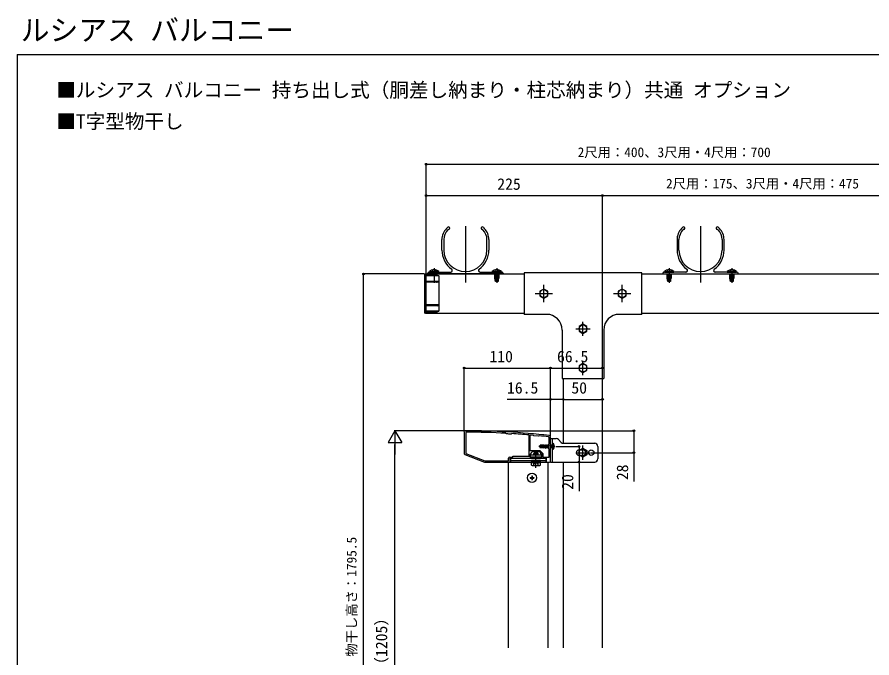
# Model space of a CAD drawing. Units: millimetres, scale not verified. Extents: x -875 to 875, y -1303 to 1295.
# Drawn here: x -875 to 216, y 478 to 1295 of the extents above; entities that cross this region are included whole.
import ezdxf
from ezdxf.enums import TextEntityAlignment as Align

# ---------------------------------------------------------------- set-up
doc = ezdxf.new("R2010")
doc.units = ezdxf.units.MM
doc.header["$LTSCALE"] = 8
for name, color, linetype in [('0-1_USER1', 3, 'Continuous'), ('0-2_YKK_11', 7, 'Continuous'), ('0-3_YKK_12', 2, 'Continuous'), ('0-4_YKK_13', 4, 'Continuous'), ('0-5_YKK_D', 6, 'Continuous'), ('0-6_YKK_ZWAK', 7, 'Continuous')]:
    doc.layers.add(name, color=color, linetype=linetype)
doc.styles.add('ＭＳ ゴシック', font='')
doc.styles.get('ＭＳ ゴシック').set_extended_font_data('MS Gothic')

msp = doc.modelspace()

# ---------------------------------------------------------------- linework, layer by layer
at = {"layer": '0-2_YKK_11'}
for p, q in [((-304.5, 765.3), (-304.5, 737.987)), ((-220.375, 761.842), (-220.7, 761.543)), ((-194.5, 728.3), (-194.5, 759.3)), ((-303.859, 737.053), (-278.5, 727.3))]:
    msp.add_line(p, q, dxfattribs=at)
for points in [[(-302.5, 764.496), (-302.5, 738.138), (-278.222, 728.8)], [(-250.516, 763.271), (-250.723, 763.371), (-251.214, 763.922), (-251.421, 764.022)], [(-243.789, 763.576), (-244.007, 763.501), (-244.557, 763.011), (-244.775, 762.936)], [(-246.5, 733.8), (-243, 733.8), (-242, 734.8), (-221.7, 734.8), (-221.7, 761.679), (-221.975, 761.978)], [(-220.7, 761.543), (-220.7, 742), (-213, 742), (-208.003, 742), (-204.3, 738.297), (-204.3, 733.8), (-196, 733.8), (-196, 743.8), (-196.5, 744.3), (-196.5, 750.3), (-196, 750.8), (-196, 758.55)], [(-208.869, 760.786), (-209.09, 760.718), (-209.744, 760.175), (-215.718, 760.729), (-216.268, 761.392), (-216.472, 761.499)], [(-278.5, 727.3), (-246, 727.3), (-246, 732.3), (-217, 732.3), (-217, 733.8), (-220.5, 733.8), (-220.5, 737.8), (-219, 737.8), (-219, 739.3), (-217.5, 740.8), (-213.458, 740.8), (-213.275, 740.92), (-212.725, 740.92), (-212.542, 740.8), (-208.5, 740.8), (-207, 739.3), (-207, 737.8), (-205.5, 737.8), (-205.5, 733.8), (-209, 733.8), (-209, 732.3), (-200, 732.3), (-200, 727.3), (-195.5, 727.3)], [(-278.222, 728.8), (-248, 728.8), (-248, 732.3)]]:
    msp.add_lwpolyline(points, dxfattribs=at)
for centre, radius, start, end in [((-302.5, 765.3), 2, 89.80939, 179.99999), ((-301.5, 764.496), 1, 89.75176, 180), ((-305.821, -232.691), 999.997, 83.71122, 89.80938), ((-305.821, -232.694), 998.2, 86.87597, 89.75176), ((-305.822, -232.71), 998.215, 85.18167, 86.43713), ((-305.82, -232.677), 997.482, 86.49138, 86.82169), ((-305.814, -232.619), 998.124, 84.86459, 85.08947), ((-305.82, -232.69), 998.195, 83.73506, 84.42628), ((-197, 758.55), 1, 359.99999, 83.73507), ((-196.5, 759.3), 2, 359.99999, 83.71124), ((-303.5, 737.987), 1, 180.00003, 248.9625), ((-246.5, 732.3), 1.5, 90.00001, 179.99999), ((-195.5, 728.3), 1, 270.00001, 359.99999)]:
    msp.add_arc(centre, radius, start, end, dxfattribs=at)
at = {"layer": '0-3_YKK_12'}
for p, q in [((-303, 1028.227), (-303, 956.433)), ((-3, 1028.227), (-3, 956.433)), ((-353, 967.3), (-228, 967.3)), ((-78, 967.3), (347, 967.3)), ((-353, 917.3), (-228, 917.3)), ((-78, 917.3), (347, 917.3)), ((-178, 751.303), (-178, 833.8)), ((-128, 490.432), (-128, 833.8)), ((-248, 727.3), (-218.75, 727.3)), ((-248, 490.432), (-248, 727.3)), ((-178, 490.432), (-178, 727.3))]:
    msp.add_line(p, q, dxfattribs=at)
msp.add_lwpolyline([(-207.25, 727.3), (-198, 727.3), (-198, 490.432)], dxfattribs=at)
at = {"layer": '0-4_YKK_13'}
for p, q in [((-327.142, 1025.279), (-325.561, 1026.861)), ((-280.439, 1026.861), (-278.858, 1025.279)), ((-25.561, 1026.861), (-27.142, 1025.279)), ((21.142, 1025.279), (19.561, 1026.861)), ((-324.673, 1024.213), (-325.374, 1023.511)), ((-280.626, 1023.511), (-281.327, 1024.213)), ((-25.374, 1023.511), (-24.673, 1024.213)), ((18.673, 1024.213), (19.374, 1023.511)), ((-333, 997.8), (-333, 1011.137)), ((-330.5, 1011.137), (-330.5, 997.8)), ((-275.5, 997.8), (-275.5, 1011.137)), ((-273, 1011.137), (-273, 997.8)), ((-33, 1011.137), (-33, 997.8)), ((-30.5, 997.8), (-30.5, 1011.137)), ((24.5, 1011.137), (24.5, 997.8)), ((27, 997.8), (27, 1011.137)), ((-343, 974.8), (-343, 956.146)), ((-263, 974.8), (-263, 956.146)), ((-43, 974.8), (-43, 956.146)), ((37, 974.8), (37, 956.146)), ((-355, 966.5), (-355, 918.1)), ((-353, 967.5), (-354, 967.5)), ((-353, 917.1), (-353, 967.5)), ((-340.297, 966), (-353, 966)), ((-337, 964.8), (-353, 964.8)), ((-351, 967.6), (-351, 968.3)), ((-255.3, 967.3), (-350.7, 967.3)), ((-349.5, 969.8), (-343.742, 969.8)), ((-348.9, 970.311), (-340.5, 970.311)), ((-348.9, 969.8), (-348.9, 970.311)), ((-348.9, 969.8), (-337.1, 969.8)), ((-337.1, 970.311), (-345.5, 970.311)), ((-345.5, 966), (-345.5, 967.3)), ((-344.75, 967.3), (-344.75, 966)), ((-342.258, 969.8), (-321.655, 969.8)), ((-341.25, 967.3), (-341.25, 965.215)), ((-340.5, 967.3), (-340.5, 964.942)), ((-340.297, 966), (-337, 964.8)), ((-337.1, 969.8), (-337.1, 970.311)), ((-337, 964.8), (-337, 919.8)), ((-284.345, 969.8), (-263.742, 969.8)), ((-268.9, 970.311), (-260.5, 970.311)), ((-268.9, 969.8), (-268.9, 970.311)), ((-268.9, 969.8), (-257.1, 969.8)), ((-257.1, 970.311), (-265.5, 970.311)), ((-265.5, 961.8), (-265.5, 967.3)), ((-265.5, 961.8), (-260.5, 961.8)), ((-264.8, 957.8), (-265.5, 961.8)), ((-264.75, 967.3), (-264.75, 957.8)), ((-262.258, 969.8), (-256.5, 969.8)), ((-261.25, 967.3), (-261.25, 957.8)), ((-261.2, 957.8), (-260.5, 961.8)), ((-260.5, 967.3), (-260.5, 961.8)), ((-257.1, 969.8), (-257.1, 970.311)), ((-255, 968.3), (-255, 967.6)), ((-78, 915.8), (-78, 968.8)), ((-51, 968.3), (-51, 967.6)), ((-50.7, 967.3), (44.7, 967.3)), ((-43.742, 969.8), (-49.5, 969.8)), ((-48.9, 970.311), (-40.5, 970.311)), ((-48.9, 969.8), (-48.9, 970.311)), ((-48.9, 969.8), (-37.1, 969.8)), ((-37.1, 970.311), (-45.5, 970.311)), ((-45.5, 961.8), (-45.5, 967.3)), ((-45.5, 961.8), (-40.5, 961.8)), ((-44.8, 957.8), (-45.5, 961.8)), ((-44.75, 967.3), (-44.75, 957.8)), ((-21.655, 969.8), (-42.258, 969.8)), ((-41.25, 967.3), (-41.25, 957.8)), ((-41.2, 957.8), (-40.5, 961.8)), ((-40.5, 967.3), (-40.5, 961.8)), ((-37.1, 969.8), (-37.1, 970.311)), ((36.258, 969.8), (15.655, 969.8)), ((31.1, 970.311), (39.5, 970.311)), ((31.1, 969.8), (31.1, 970.311)), ((31.1, 969.8), (42.9, 969.8)), ((42.9, 970.311), (34.5, 970.311)), ((34.5, 961.8), (34.5, 967.3)), ((34.5, 961.8), (39.5, 961.8)), ((35.2, 957.8), (34.5, 961.8)), ((35.25, 967.3), (35.25, 957.8)), ((43.5, 969.8), (37.742, 969.8)), ((38.75, 967.3), (38.75, 957.8)), ((38.8, 957.8), (39.5, 961.8)), ((39.5, 967.3), (39.5, 961.8)), ((42.9, 969.8), (42.9, 970.311)), ((45, 967.6), (45, 968.3)), ((-337, 957.8), (-353, 957.8)), ((-337, 956.8), (-353, 956.8)), ((-261.2, 957.8), (-264.8, 957.8)), ((-203, 931.2), (-203, 953.4)), ((-103, 931.2), (-103, 953.4)), ((-41.2, 957.8), (-44.8, 957.8)), ((38.8, 957.8), (35.2, 957.8)), ((-214.1, 942.3), (-191.9, 942.3)), ((-114.1, 942.3), (-91.9, 942.3)), ((-337, 927.8), (-353, 927.8)), ((-353, 917.1), (-354, 917.1)), ((-337, 926.8), (-353, 926.8)), ((-337, 919.8), (-353, 919.8)), ((-340.297, 918.6), (-353, 918.6)), ((-340.297, 918.6), (-337, 919.8)), ((-199.5, 915.8), (-228, 915.8)), ((-153, 888.3), (-153, 906.3)), ((-78, 915.8), (-106.5, 915.8)), ((-179.5, 895.8), (-179.5, 833.8)), ((-162, 897.3), (-144, 897.3)), ((-126.5, 895.8), (-126.5, 833.8)), ((-153, 838.3), (-153, 856.3)), ((-162, 847.3), (-144, 847.3)), ((-179.5, 833.8), (-126.5, 833.8)), ((-194.5, 727.3), (-194.5, 757.3)), ((-194.5, 757.3), (-187.157, 757.3)), ((-192.5, 757.3), (-192.5, 727.3)), ((-180.672, 752.472), (-184.328, 756.128)), ((-196.227, 747.3), (-209.5, 747.3)), ((-208.5, 747.3), (-207.438, 749)), ((-208.5, 747.3), (-207.438, 745.6)), ((-208.273, 747.396), (-203, 745.983)), ((-203, 749), (-207.438, 749)), ((-203, 745.6), (-207.438, 745.6)), ((-203, 745.6), (-203, 749)), ((-202.8, 748.775), (-203, 749)), ((-202.37, 745.2), (-203, 748.545)), ((-202.47, 745.2), (-203, 748.014)), ((-203, 746.455), (-202.831, 745.825)), ((-203, 745.825), (-202.831, 745.825)), ((-202.831, 745.825), (-202.47, 745.2)), ((-202.8, 748.775), (-202.222, 748.775)), ((-202.01, 745.825), (-202.8, 748.775)), ((-202.47, 745.2), (-202.37, 745.2)), ((-202.01, 745.825), (-202.37, 745.2)), ((-202.222, 748.775), (-201.431, 745.825)), ((-202.01, 745.825), (-201.431, 745.825)), ((-201.07, 745.2), (-201.861, 749.4)), ((-200.97, 745.2), (-201.761, 749.4)), ((-201.4, 748.775), (-201.761, 749.4)), ((-201.431, 745.825), (-201.07, 745.2)), ((-200.61, 745.825), (-201.4, 748.775)), ((-201.4, 748.775), (-200.822, 748.775)), ((-201.07, 745.2), (-200.97, 745.2)), ((-200.61, 745.825), (-200.97, 745.2)), ((-200.822, 748.775), (-200.031, 745.825)), ((-200.61, 745.825), (-198.631, 745.825)), ((-199.67, 745.2), (-200.461, 749.4)), ((-199.57, 745.2), (-200.361, 749.4)), ((-200, 748.775), (-200.361, 749.4)), ((-200.031, 745.825), (-199.67, 745.2)), ((-199.21, 745.825), (-200, 748.775)), ((-200, 748.775), (-199.422, 748.775)), ((-199.67, 745.2), (-199.57, 745.2)), ((-199.21, 745.825), (-199.57, 745.2)), ((-199.422, 748.775), (-199.061, 749.4)), ((-199.422, 748.775), (-198.631, 745.825)), ((-198.27, 745.2), (-199.061, 749.4)), ((-199.061, 749.4), (-198.961, 749.4)), ((-198.17, 745.2), (-198.961, 749.4)), ((-198.6, 748.775), (-198.961, 749.4)), ((-197.81, 745.825), (-198.6, 748.775)), ((-198.6, 748.775), (-198.022, 748.775)), ((-197.81, 745.825), (-198.17, 745.2)), ((-198.022, 748.775), (-197.661, 749.4)), ((-198.022, 748.775), (-197.231, 745.825)), ((-197.81, 745.825), (-197.231, 745.825)), ((-196.87, 745.2), (-197.661, 749.4)), ((-197.661, 749.4), (-197.561, 749.4)), ((-196.77, 745.2), (-197.561, 749.4)), ((-197.2, 748.775), (-197.561, 749.4)), ((-197.231, 745.825), (-196.87, 745.2)), ((-196.5, 746.163), (-197.2, 748.775)), ((-197.2, 748.775), (-196.622, 748.775)), ((-196.87, 745.2), (-196.77, 745.2)), ((-196.5, 745.668), (-196.77, 745.2)), ((-196.622, 748.775), (-196.5, 748.985)), ((-196.622, 748.775), (-196.5, 748.321)), ((-188.7, 747.3), (-194.827, 747.3)), ((-193.97, 745.2), (-194.5, 748.015)), ((-194.07, 745.2), (-194.5, 747.484)), ((-194.5, 746.082), (-194.431, 745.825)), ((-194.5, 745.825), (-194.431, 745.825)), ((-194.4, 748.775), (-193.822, 748.775)), ((-193.61, 745.825), (-193.97, 745.2)), ((-193.822, 748.775), (-193.461, 749.4)), ((-193.822, 748.775), (-193.031, 745.825)), ((-193.61, 745.825), (-193, 745.825)), ((-193.461, 749.4), (-193.361, 749.4)), ((-193, 746.951), (-193.461, 749.4)), ((-193, 748.775), (-193.361, 749.4)), ((-193, 747.483), (-193.361, 749.4)), ((-192.9, 749), (-193, 749)), ((-193, 745.6), (-193, 749)), ((-192.9, 745.6), (-193, 745.6)), ((-191.864, 748.558), (-192.533, 747.3)), ((-191.021, 750.904), (-192.5, 751.3)), ((-192.5, 751.3), (-192.5, 743.3)), ((-191.021, 743.696), (-192.5, 743.3)), ((-189.933, 749.5), (-191.864, 748.558)), ((-177.843, 751.3), (-138, 751.3)), ((-155.5, 742.8), (-158, 742.8)), ((-155.5, 742.8), (-153, 742.8)), ((-153, 730.3), (-153, 748.3)), ((-134, 747.3), (-134, 731.3)), ((-245.5, 732.3), (-245.5, 727.3)), ((-245.5, 732.3), (-200.5, 732.3)), ((-216, 738), (-215, 739)), ((-216, 738), (-210, 738)), ((-216, 738), (-216, 736.7)), ((-216, 733.8), (-216, 733.1)), ((-216, 733.1), (-210, 733.1)), ((-216, 733.1), (-215.539, 732.3)), ((-215.46, 738.54), (-215.46, 736.7)), ((-215.46, 733.8), (-215.46, 732.3)), ((-211, 739), (-215, 739)), ((-213, 720.178), (-213, 741.589)), ((-210, 738), (-211, 739)), ((-210.54, 738.54), (-210.54, 736.7)), ((-210.54, 733.8), (-210.54, 732.3)), ((-210, 733.1), (-210.462, 732.3)), ((-210, 736.7), (-210, 738)), ((-210, 733.1), (-210, 733.8)), ((-200.5, 732.3), (-200.5, 727.3)), ((-162, 739.3), (-144, 739.3)), ((-158, 735.8), (-155.5, 735.8)), ((-153, 735.8), (-155.5, 735.8)), ((-245.5, 729.3), (-200.5, 729.3)), ((-245.5, 727.3), (-218.75, 727.3)), ((-218, 727), (-218.774, 726.553)), ((-218.774, 723.446), (-218.774, 726.553)), ((-218, 723), (-218.774, 723.446)), ((-207.25, 729.3), (-218.75, 729.3)), ((-218.75, 728.5), (-218.75, 727)), ((-218.75, 728.5), (-207.25, 728.5)), ((-218.75, 727), (-207.25, 727)), ((-218, 727), (-208, 727)), ((-218, 723), (-208, 723)), ((-215.887, 723.446), (-215.887, 726.553)), ((-210.113, 723.446), (-210.113, 726.553)), ((-208, 727), (-207.227, 726.553)), ((-208, 723), (-207.227, 723.446)), ((-207.25, 727), (-207.25, 728.5)), ((-207.25, 727.3), (-200.5, 727.3)), ((-207.227, 723.446), (-207.227, 726.553)), ((-194.5, 727.3), (-138, 727.3)), ((-218.35, 709.8), (-217.65, 709.8)), ((-218.35, 709.8), (-218.35, 708.15)), ((-217.65, 709.8), (-217.65, 708.15)), ((-220.5, 707.65), (-220.5, 706.95)), ((-220.5, 707.65), (-218.85, 707.65)), ((-220.5, 706.95), (-218.85, 706.95)), ((-218.35, 706.45), (-218.35, 704.8)), ((-218.35, 704.8), (-217.65, 704.8)), ((-217.65, 706.45), (-217.65, 704.8)), ((-217.15, 707.65), (-215.5, 707.65)), ((-217.15, 706.95), (-215.5, 706.95)), ((-215.5, 707.65), (-215.5, 706.95))]:
    msp.add_line(p, q, dxfattribs=at)
for points in [[(-345.45, 972.516), (-344.15, 969.851), (-343, 969.24)], [(-340.55, 972.516), (-341.85, 969.851), (-343, 969.24)], [(-265.45, 972.516), (-264.15, 969.851), (-263, 969.24)], [(-260.55, 972.516), (-261.85, 969.851), (-263, 969.24)], [(-45.45, 972.516), (-44.15, 969.851), (-43, 969.24)], [(-40.55, 972.516), (-41.85, 969.851), (-43, 969.24)], [(34.55, 972.516), (35.85, 969.851), (37, 969.24)], [(39.45, 972.516), (38.15, 969.851), (37, 969.24)], [(-78, 968.8), (-228, 968.8), (-228, 915.8)], [(-202.222, 748.775), (-201.861, 749.4), (-201.761, 749.4)], [(-200.822, 748.775), (-200.461, 749.4), (-200.361, 749.4)], [(-198.631, 745.825), (-198.27, 745.2), (-198.17, 745.2)], [(-193.61, 745.825), (-194.4, 748.775), (-194.5, 748.948)], [(-194.431, 745.825), (-194.07, 745.2), (-193.97, 745.2)], [(-189.933, 745.1), (-191.864, 746.042), (-192.533, 747.3)], [(-218.75, 729.3), (-218.75, 728.5), (-207.25, 728.5), (-207.25, 729.3)], [(-216.05, 722.997), (-214.9, 725.355), (-213, 726.365)], [(-209.95, 722.997), (-211.1, 725.355), (-213, 726.365)]]:
    msp.add_lwpolyline(points, dxfattribs=at)
for points in [[(-203, 948.074), (-208, 945.187), (-208, 939.413), (-203, 936.526), (-198, 939.413), (-198, 945.187)], [(-103, 948.074), (-108, 945.187), (-108, 939.413), (-103, 936.526), (-98, 939.413), (-98, 945.187)], [(-153, 903.074), (-158, 900.187), (-158, 894.413), (-153, 891.526), (-148, 894.413), (-148, 900.187)], [(-153, 853.074), (-158, 850.187), (-158, 844.413), (-153, 841.526), (-148, 844.413), (-148, 850.187)], [(-153, 733.527), (-158, 736.413), (-158, 742.187), (-153, 745.074), (-148, 742.187), (-148, 736.413)], [(-220, 736.7), (-206, 736.7), (-206, 733.8), (-220, 733.8)]]:
    msp.add_lwpolyline(points, close=True, dxfattribs=at)
for centre, radius in [((-203, 942.3), 5), ((-103, 942.3), 5), ((-153, 897.3), 5), ((-153, 847.3), 5), ((-153, 739.3), 5), ((-142.5, 739.3), 3.5), ((-218, 707.3), 5.9)]:
    msp.add_circle(centre, radius, dxfattribs=at)
for centre, radius, start, end in [((-313, 1011.137), 20, 135.00001, 180), ((-324.5, 1025.8), 1.5, 271.23828, 135.00001), ((-281.5, 1025.8), 1.5, 45.00003, 268.76172), ((-293, 1011.137), 20, 359.99998, 45.00003), ((-13, 1011.137), 20, 134.99997, 180.00002), ((-24.5, 1025.8), 1.5, 271.23828, 134.99997), ((18.5, 1025.8), 1.5, 44.99999, 268.76172), ((7, 1011.137), 20, 0, 44.99999), ((-313, 1011.137), 17.5, 135.00001, 180), ((-324.461, 1024), 0.3, 91.23824, 135.00001), ((-281.539, 1024), 0.3, 45.00003, 88.76174), ((-293, 1011.137), 17.5, 359.99998, 45.00003), ((-13, 1011.137), 17.5, 134.99997, 180.00002), ((-24.461, 1024), 0.3, 91.23826, 134.99997), ((18.461, 1024), 0.3, 44.99999, 88.76176), ((7, 1011.137), 17.5, 0, 44.99999), ((-303, 997.8), 30, 180, 234.34094), ((-303, 997.8), 27.5, 180, 359.99998), ((-303, 997.8), 30, 305.65912, 359.99998), ((-3, 997.8), 30, 180.00002, 234.34088), ((-3, 997.8), 27.5, 180.00002, 0), ((-3, 997.8), 30, 305.65906, 0), ((-343, 964.883), 8.017, 42.61678, 137.38322), ((-321.655, 971.8), 2, 270, 54.3409), ((-284.345, 971.8), 2, 125.65908, 270), ((-263, 964.883), 8.017, 42.61678, 137.38322), ((-43, 964.883), 8.017, 42.61678, 137.38322), ((-21.655, 971.8), 2, 270, 54.34092), ((15.655, 971.8), 2, 125.6591, 270), ((37, 964.883), 8.017, 42.61678, 137.38322), ((-354, 966.5), 1, 90, 180), ((-349.5, 968.3), 1.5, 90.00002, 180), ((-350.7, 967.6), 0.3, 180, 270), ((-343.742, 969.5), 0.3, 22.02431, 90.00002), ((-343, 969.8), 0.5, 202.02429, 337.97571), ((-342.258, 969.5), 0.3, 90.00002, 157.97567), ((-263.742, 969.5), 0.3, 22.02431, 90.00002), ((-263, 969.8), 0.5, 202.02429, 337.97571), ((-262.258, 969.5), 0.3, 90.00002, 157.97567), ((-256.5, 968.3), 1.5, 359.99998, 90.00002), ((-255.3, 967.6), 0.3, 270, 359.99998), ((-49.5, 968.3), 1.5, 89.99998, 180.00002), ((-50.7, 967.6), 0.3, 180.00002, 270), ((-43.742, 969.5), 0.3, 22.02433, 89.99998), ((-43, 969.8), 0.5, 202.02429, 337.97571), ((-42.258, 969.5), 0.3, 89.99998, 157.97569), ((36.258, 969.5), 0.3, 22.02433, 89.99998), ((37, 969.8), 0.5, 202.02429, 337.97571), ((37.742, 969.5), 0.3, 89.99998, 157.97569), ((43.5, 968.3), 1.5, 0, 89.99998), ((44.7, 967.6), 0.3, 270, 0), ((-354, 918.1), 1, 180, 270), ((-199.5, 895.8), 20, 0, 90), ((-106.5, 895.8), 20, 90, 180), ((-187.157, 753.3), 4, 45.00008, 90), ((-208.325, 747.203), 0.2, 75, 148), ((-209.407, 747.46), 2.5, 350.31336, 38.01351), ((-192.9, 749.4), 0.4, 270, 0), ((-192.9, 745.2), 0.4, 0, 90), ((-191.383, 749.551), 1.4, 14.32332, 75), ((-191.383, 745.049), 1.4, 285, 345.67668), ((-200.2, 747.3), 10.5, 345.67668, 14.32332), ((-177.843, 755.3), 4, 225.00008, 270), ((-158, 739.3), 3.5, 90, 270), ((-153, 739.3), 3.5, 270, 90), ((-138, 747.3), 4, 0, 90), ((-138, 731.3), 4, 270, 0), ((-217.33, 724.444), 2.556, 55.61708, 124.38292), ((-217.33, 725.555), 2.556, 235.61708, 304.38292), ((-213, 717.446), 9.554, 72.41276, 107.58724), ((-213, 732.553), 9.554, 252.41276, 287.58724), ((-208.67, 724.444), 2.556, 55.61708, 124.38292), ((-208.67, 725.555), 2.556, 235.61708, 304.38292), ((-218.85, 708.15), 0.5, 270, 0), ((-218.85, 706.45), 0.5, 0, 90), ((-217.15, 708.15), 0.5, 180, 270), ((-217.15, 706.45), 0.5, 90, 180)]:
    msp.add_arc(centre, radius, start, end, dxfattribs=at)
for centre, major_axis, start_param, end_param in [((-338.917, 957.3), (-1.38, 0), 4.71238898, 7.85398163), ((-338.917, 927.3), (1.38, 0), 1.57079633, 4.71238898)]:
    msp.add_ellipse(centre, major_axis=major_axis, ratio=0.362319, start_param=start_param, end_param=end_param, dxfattribs=at)
at = {"layer": '0-5_YKK_D'}
for p, q in [((-353, 968.5), (-353, 1108.3)), ((-353, 1107.3), (347, 1107.3)), ((-353, 968.5), (-353, 1068.3)), ((-353, 1067.3), (-128, 1067.3)), ((-128, 834.8), (-128, 1068.3)), ((-128, 768.3), (-128, 1068.3)), ((-128, 1067.3), (347, 1067.3)), ((-355.6, 967.3), (-434, 967.3)), ((-433, 182.3), (-433, 967.3)), ((-304.5, 766.3), (-304.5, 848.3)), ((-304.5, 847.3), (-194.5, 847.3)), ((-194.5, 760.3), (-194.5, 848.3)), ((-194.5, 760.3), (-194.5, 848.3)), ((-194.5, 847.3), (-128, 847.3)), ((-128, 768.3), (-128, 848.3)), ((-194.5, 760.3), (-194.5, 808.3)), ((-178, 752.3), (-178, 808.3)), ((-178, 752.303), (-178, 808.3)), ((-178, 807.3), (-128, 807.3)), ((-128, 768.3), (-128, 808.3)), ((-393, 767.3), (-401.75, 752.145)), ((-302.75, 767.3), (-394, 767.3)), ((-393, 767.3), (-384.25, 752.145)), ((-393, 767.3), (-393, 736.989)), ((-300.75, 767.3), (-87, 767.3)), ((-401.75, 752.145), (-384.25, 752.145)), ((-393, 217.8), (-393, 749.8)), ((-187.7, 747.3), (-157, 747.3)), ((-143, 739.3), (-87, 739.3)), ((-194.5, 727.3), (-157, 727.3))]:
    msp.add_line(p, q, dxfattribs=at)
for points in [[(-178, 807.3), (-194.5, 807.3), (-249.8, 807.3)], [(-88, 767.3), (-88, 739.3), (-88, 702.75)], [(-158, 747.3), (-158, 727.3), (-158, 690.409)]]:
    msp.add_lwpolyline(points, dxfattribs=at)
for centre in [(-353, 1107.3), (-353, 1067.3), (-128, 1067.3), (-128, 1067.3), (-433, 967.3), (-304.5, 847.3), (-194.5, 847.3), (-194.5, 847.3), (-128, 847.3), (-194.5, 807.3), (-178, 807.3), (-178, 807.3), (-128, 807.3), (-88, 767.3), (-158, 747.3), (-88, 739.3), (-158, 727.3)]:
    msp.add_circle(centre, 1.075, dxfattribs=at)
at = {"layer": '0-6_YKK_ZWAK'}
for q in [(-875, -1302.7), (875, 1247.3)]:
    msp.add_line((-875, 1247.3), q, dxfattribs=at)

# ---------------------------------------------------------------- texts
at = {"layer": '0-1_USER1', "style": 'ＭＳ ゴシック'}
for s, height, p in [('ルシアス バルコニー', 26.91, (-870.336, 1256.845)), ('■ルシアス バルコニー 持ち出し式（胴差し納まり・柱芯納まり）共通 オプション ', 18.33, (-825, 1187.3)), ('■T字型物干し', 18.33, (-825, 1147.3))]:
    msp.add_text(s, height=height, dxfattribs=at).set_placement(p, align=Align.BOTTOM_LEFT)
at = {"layer": '0-5_YKK_D', "style": 'ＭＳ ゴシック'}
for s, height, p in [('2尺用：400、3尺用・4尺用：700', 12.46, (-159.767, 1112.618)), ('225', 14.66, (-262.318, 1070.3)), ('2尺用：175、3尺用・4尺用：475', 12.46, (-47.074, 1072.618)), ('110', 14.66, (-272.341, 850.3)), ('66.5', 14.66, (-186.08, 850.3)), ('16.5', 14.66, (-249.868, 810.3)), ('50', 14.66, (-167.773, 810.3))]:
    msp.add_text(s, height=height, dxfattribs=at).set_placement(p, align=Align.BOTTOM_LEFT)
for s, height, p in [('28', 14.66, (-91, 704.273)), ('20', 14.66, (-161, 691.932)), ('物干し高さ：1795.5', 12.46, (-438.222, 479.127)), ('H＝1105（1205）', 14.66, (-398.386, 388.857))]:
    msp.add_text(s, height=height, rotation=90, dxfattribs=at).set_placement(p, align=Align.BOTTOM_LEFT)

doc.saveas('drawing.dxf')
